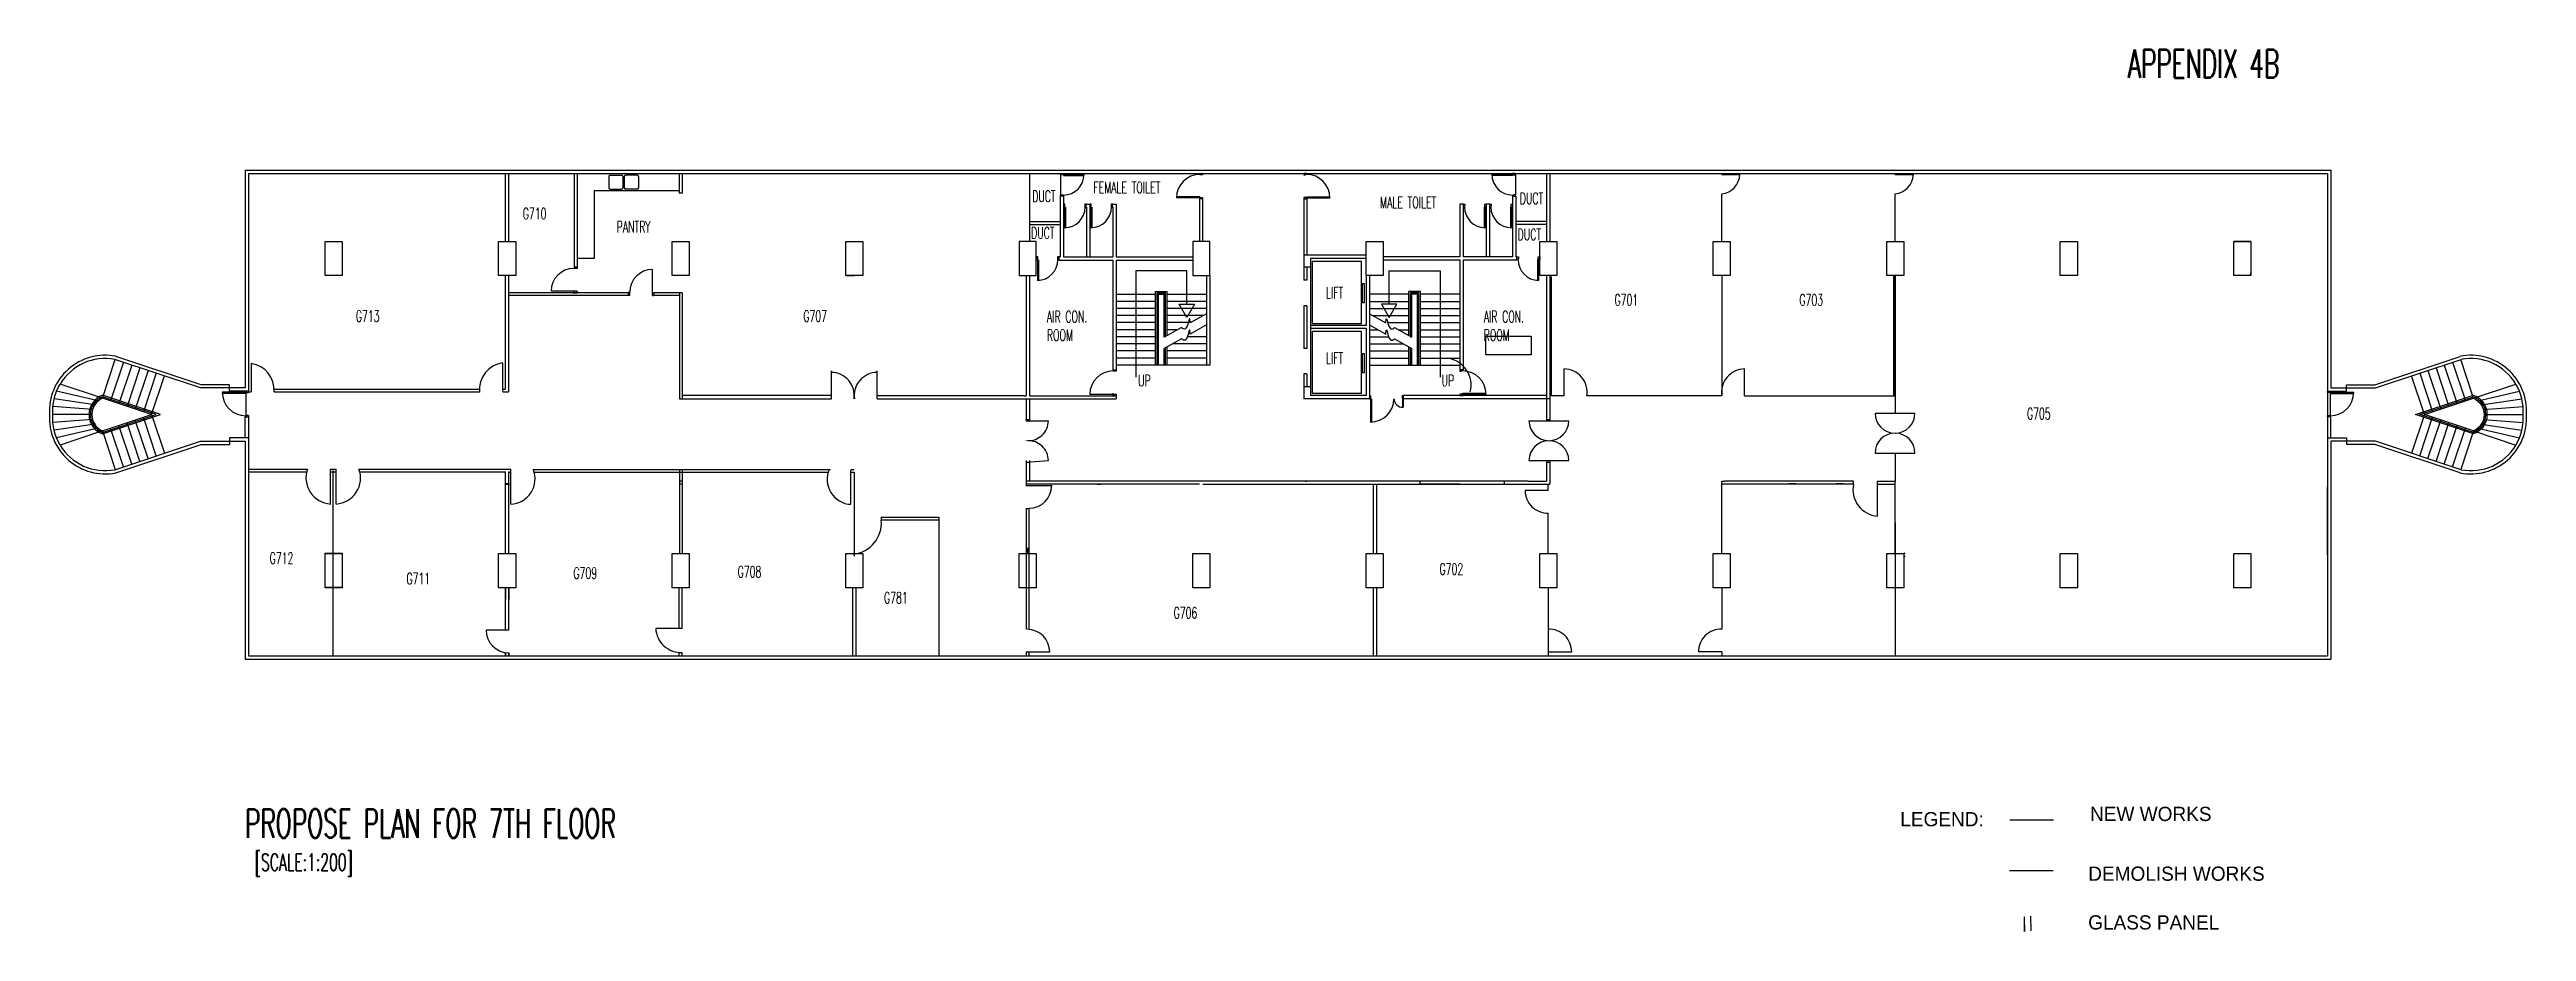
# Model space of a CAD drawing. Header units: inches. Extents: x 10.9 to 98, y 13.5 to 44.5.
import ezdxf

# ---------------------------------------------------------------- set-up
doc = ezdxf.new("R2010")
doc.units = ezdxf.units.IN
doc.header["$MEASUREMENT"] = 0
doc.layers.add('PLAN', color=7, linetype='Continuous')
doc.styles.add('T400', font='ROMANS.SHX', dxfattribs={"width": 0.6, "height": 400})

msp = doc.modelspace()

# ---------------------------------------------------------------- linework, layer by layer
at = {"color": 3}
for p, q in [((51.361, 40.147), (51.475, 40.147)), ((51.375, 40.109), (51.375, 40.147)), ((51.375, 40.109), (51.413, 40.109)), ((51.413, 40.109), (51.413, 40.097)), ((51.475, 40.097), (51.413, 40.097)), ((51.475, 40.147), (51.475, 40.097)), ((55.142, 40.147), (55.028, 40.147)), ((55.028, 40.147), (55.028, 40.097)), ((55.028, 40.097), (55.09, 40.097)), ((55.09, 40.109), (55.09, 40.097)), ((55.128, 40.109), (55.09, 40.109)), ((55.128, 40.109), (55.128, 40.147)), ((69.725, 40.109), (69.725, 40.147)), ((75.825, 40.109), (75.825, 40.147)), ((51.291, 39.285), (50.552, 39.285)), ((51.375, 39.323), (50.553, 39.323)), ((51.375, 39.285), (51.291, 39.285)), ((51.375, 39.285), (51.375, 39.323)), ((51.375, 39.285), (51.413, 39.285)), ((51.375, 39.247), (51.375, 39.285)), ((51.475, 39.247), (51.375, 39.247)), ((51.413, 39.285), (51.413, 39.297)), ((51.413, 39.297), (51.475, 39.297)), ((51.475, 39.297), (51.475, 39.247)), ((55.028, 39.297), (55.028, 39.247)), ((55.09, 39.297), (55.028, 39.297)), ((55.028, 39.247), (55.128, 39.247)), ((55.09, 39.285), (55.09, 39.297)), ((55.128, 39.285), (55.09, 39.285)), ((55.128, 39.323), (55.951, 39.323)), ((55.128, 39.285), (55.128, 39.323)), ((55.128, 39.285), (55.213, 39.285)), ((55.128, 39.247), (55.128, 39.285)), ((55.213, 39.285), (55.952, 39.285)), ((69.725, 37.754), (69.725, 39.428)), ((75.825, 37.754), (75.825, 39.428)), ((38.925, 36.554), (39.225, 36.554)), ((69.725, 36.554), (69.725, 32.327)), ((75.767, 36.569), (75.767, 32.342)), ((75.825, 36.554), (75.825, 32.327)), ((75.825, 36.554), (75.825, 31.717)), ((48.318, 33.24), (48.432, 33.24)), ((48.332, 33.202), (48.332, 33.24)), ((48.332, 33.202), (48.37, 33.202)), ((48.37, 33.202), (48.37, 33.19)), ((48.432, 33.19), (48.37, 33.19)), ((48.432, 33.24), (48.432, 33.19)), ((60.632, 33.24), (60.518, 33.24)), ((60.518, 33.24), (60.518, 33.19)), ((60.518, 33.19), (60.58, 33.19)), ((60.618, 33.202), (60.58, 33.202)), ((60.58, 33.202), (60.58, 33.19)), ((60.618, 33.202), (60.618, 33.24)), ((17.748, 32.453), (17.009, 32.453)), ((17.832, 32.415), (17.01, 32.415)), ((17.832, 32.453), (17.748, 32.453)), ((17.832, 32.491), (17.832, 32.453)), ((17.932, 32.491), (17.832, 32.491)), ((17.832, 32.453), (17.832, 32.415)), ((17.832, 32.453), (17.87, 32.453)), ((17.87, 32.453), (17.87, 32.441)), ((17.87, 32.441), (17.932, 32.441)), ((17.932, 32.441), (17.932, 32.491)), ((38.417, 32.341), (33.182, 32.341)), ((45.197, 32.327), (40.028, 32.327)), ((40.028, 32.227), (45.197, 32.227)), ((48.248, 32.379), (47.509, 32.379)), ((48.332, 32.379), (48.248, 32.379)), ((48.432, 32.341), (48.318, 32.341)), ((48.332, 32.379), (48.332, 32.417)), ((48.332, 32.379), (48.37, 32.379)), ((48.332, 32.341), (48.332, 32.379)), ((48.37, 32.391), (48.432, 32.391)), ((48.37, 32.379), (48.37, 32.391)), ((48.432, 32.391), (48.432, 32.341)), ((57.389, 32.327), (57.339, 32.327)), ((57.339, 32.227), (57.377, 32.227)), ((57.377, 32.265), (57.389, 32.265)), ((57.377, 32.227), (57.377, 32.265)), ((57.377, 32.227), (57.377, 32.142)), ((57.377, 32.227), (57.415, 32.227)), ((57.389, 32.265), (57.389, 32.327)), ((57.415, 32.227), (57.415, 31.404)), ((58.539, 32.327), (58.489, 32.327)), ((58.489, 32.327), (58.489, 32.265)), ((58.501, 32.265), (58.489, 32.265)), ((58.501, 32.227), (58.501, 32.265)), ((58.501, 32.227), (58.539, 32.227)), ((58.539, 32.227), (58.539, 32.341)), ((60.58, 32.391), (60.518, 32.391)), ((60.518, 32.391), (60.518, 32.341)), ((60.518, 32.341), (60.632, 32.341)), ((60.58, 32.379), (60.58, 32.391)), ((60.618, 32.379), (60.58, 32.379)), ((60.618, 32.379), (60.618, 32.417)), ((60.618, 32.417), (61.441, 32.417)), ((60.618, 32.379), (60.703, 32.379)), ((60.618, 32.341), (60.618, 32.379)), ((60.703, 32.379), (61.442, 32.379)), ((64.182, 32.327), (63.729, 32.327)), ((91.018, 32.491), (91.118, 32.491)), ((91.018, 32.441), (91.018, 32.491)), ((91.08, 32.441), (91.018, 32.441)), ((91.118, 32.453), (91.08, 32.453)), ((91.08, 32.453), (91.08, 32.441)), ((91.118, 32.491), (91.118, 32.453)), ((91.118, 32.453), (91.118, 32.415)), ((91.118, 32.453), (91.203, 32.453)), ((91.118, 32.415), (91.941, 32.415)), ((91.203, 32.453), (91.942, 32.453)), ((17.818, 31.591), (17.932, 31.591)), ((17.832, 31.629), (17.87, 31.629)), ((17.832, 31.629), (17.832, 31.591)), ((17.87, 31.629), (17.87, 31.641)), ((17.932, 31.641), (17.87, 31.641)), ((17.932, 31.591), (17.932, 31.641)), ((57.377, 32.142), (57.377, 31.403)), ((91.018, 31.591), (91.018, 31.641)), ((91.018, 31.641), (91.08, 31.641)), ((91.132, 31.591), (91.018, 31.591)), ((91.08, 31.629), (91.08, 31.641)), ((91.118, 31.629), (91.08, 31.629)), ((91.118, 31.629), (91.118, 31.591)), ((75.825, 30.317), (75.825, 29.327)), ((59.119, 29.327), (51.482, 29.327)), ((59.119, 29.227), (59.119, 29.327)), ((62.922, 29.327), (59.119, 29.327)), ((60.518, 29.227), (59.119, 29.227)), ((59.119, 29.227), (62.922, 29.227)), ((62.084, 29.227), (62.084, 29.327)), ((62.922, 29.327), (63.568, 29.327)), ((62.922, 29.227), (63.682, 29.227)), ((63.625, 29.003), (63.625, 29.227)), ((69.725, 29.227), (69.725, 29.327)), ((69.725, 26.784), (69.725, 29.227)), ((74.36, 29.227), (69.725, 29.227)), ((74.36, 29.327), (69.832, 29.327)), ((74.36, 29.227), (74.36, 29.327)), ((75.202, 29.327), (75.825, 29.327)), ((75.202, 29.227), (75.825, 29.227)), ((75.823, 27.862), (75.825, 29.327)), ((63.625, 26.784), (63.625, 28.203)), ((75.823, 27.862), (75.823, 23.191)), ((63.625, 25.584), (63.625, 23.191)), ((69.725, 25.584), (69.725, 24.129)), ((63.625, 23.191), (63.869, 23.191)), ((63.625, 23.191), (66.065, 23.191)), ((69.726, 23.324), (69.726, 23.191))]:
    msp.add_line(p, q, dxfattribs=at)
for p, q in [((79.857, 17.426), (81.385, 17.426)), ((79.842, 15.643), (81.37, 15.643)), ((80.371, 13.5), (80.366, 14.017)), ((80.597, 13.522), (80.593, 14.039)), ((80.371, 13.723), (80.371, 13.5))]:
    msp.add_line(p, q)
for centre, start, end in [((51.375, 39.285), 90, 180), ((55.128, 39.285), 0, 90), ((48.332, 32.379), 90, 180), ((60.618, 32.379), 0, 90), ((17.832, 32.453), 180, 270), ((57.377, 32.227), 270, 0), ((91.118, 32.453), 270, 0)]:
    msp.add_arc(centre, 0.823, start, end, dxfattribs=at)
at = {"layer": 'DEFPOINTS', "color": 3, "linetype": 'ByBlock'}
for p in [(17.875, 26.195), (17.875, 26.184), (20.925, 26.195), (20.925, 26.195), (27.025, 26.195), (27.025, 26.195), (27.025, 26.184), (27.025, 26.184), (33.125, 26.184), (33.125, 26.184), (39.225, 26.184), (39.225, 26.184), (45.325, 26.184), (45.325, 26.184), (57.525, 26.184), (57.525, 26.184), (63.625, 26.184), (63.625, 26.184), (69.725, 26.184), (69.725, 26.184), (75.825, 26.184), (75.825, 26.184), (75.825, 26.184), (81.925, 26.184), (81.925, 26.184), (81.925, 26.184), (88.025, 26.184), (88.025, 26.184), (91.075, 26.184)]:
    msp.add_point(p, dxfattribs=at)
at = {"layer": 'PLAN', "color": 3}
for p, q in [((17.818, 40.261), (17.818, 32.605)), ((17.818, 40.261), (55.142, 40.261)), ((17.932, 40.147), (17.932, 32.491)), ((17.932, 40.147), (55.142, 40.147)), ((30.644, 40.089), (31.044, 40.089)), ((31.593, 40.089), (31.193, 40.089)), ((45.382, 40.147), (45.382, 37.754)), ((46.482, 40.097), (46.482, 40.147)), ((46.482, 40.147), (46.582, 40.147)), ((46.544, 40.097), (46.482, 40.097)), ((46.482, 40.097), (46.482, 39.397)), ((46.544, 40.109), (46.544, 40.097)), ((46.582, 40.109), (46.544, 40.109)), ((46.582, 40.147), (46.582, 40.109)), ((46.582, 40.109), (46.667, 40.109)), ((46.582, 40.109), (46.582, 40.071)), ((46.582, 40.071), (47.305, 40.071)), ((46.667, 40.109), (47.306, 40.109)), ((55.028, 40.261), (91.132, 40.261)), ((55.028, 40.147), (85.142, 40.147)), ((62.284, 40.109), (61.644, 40.109)), ((62.368, 40.071), (61.645, 40.071)), ((62.368, 40.109), (62.284, 40.109)), ((62.368, 40.147), (62.368, 40.109)), ((62.468, 40.147), (62.368, 40.147)), ((62.368, 40.147), (62.368, 40.109)), ((62.368, 40.109), (62.368, 40.071)), ((62.368, 40.109), (62.406, 40.109)), ((62.368, 40.109), (62.453, 40.109)), ((62.406, 40.109), (62.406, 40.097)), ((62.406, 40.097), (62.468, 40.097)), ((62.468, 40.097), (62.468, 40.147)), ((62.468, 40.097), (62.468, 39.397)), ((63.568, 40.147), (63.568, 37.754)), ((63.682, 40.147), (63.682, 37.754)), ((63.682, 40.147), (64.182, 40.147)), ((69.725, 40.147), (69.825, 40.147)), ((69.725, 40.147), (70.225, 40.147)), ((69.725, 40.147), (70.365, 40.147)), ((69.725, 40.109), (70.364, 40.109)), ((75.825, 40.109), (76.464, 40.109)), ((85.132, 40.147), (91.018, 40.147)), ((91.018, 40.147), (91.018, 32.491)), ((91.132, 40.261), (91.132, 32.605)), ((30.082, 39.547), (33.068, 39.547)), ((30.594, 40.039), (30.594, 39.639)), ((30.644, 39.589), (31.044, 39.589)), ((31.094, 40.039), (31.094, 39.639)), ((31.143, 40.039), (31.143, 39.639)), ((31.593, 39.589), (31.193, 39.589)), ((31.643, 40.039), (31.643, 39.639)), ((46.582, 39.347), (46.468, 39.347)), ((46.468, 39.347), (46.468, 37.211)), ((46.482, 39.347), (46.482, 39.397)), ((46.482, 39.397), (46.544, 39.397)), ((46.544, 39.385), (46.544, 39.397)), ((46.582, 39.385), (46.544, 39.385)), ((46.582, 39.385), (46.582, 39.347)), ((46.582, 39.347), (46.582, 39.336)), ((46.582, 39.347), (46.582, 37.211)), ((51.361, 39.247), (51.361, 37.754)), ((51.375, 39.247), (51.361, 39.247)), ((51.475, 39.247), (51.475, 37.754)), ((55.028, 39.247), (55.028, 36.397)), ((55.128, 39.247), (55.142, 39.247)), ((55.142, 39.247), (55.142, 37.268)), ((62.368, 39.385), (62.406, 39.385)), ((62.368, 39.385), (62.368, 39.347)), ((62.368, 39.347), (62.368, 39.336)), ((62.368, 39.347), (62.482, 39.347)), ((62.368, 39.347), (62.368, 37.211)), ((62.406, 39.385), (62.406, 39.397)), ((62.468, 39.397), (62.406, 39.397)), ((62.468, 39.347), (62.468, 39.397)), ((62.482, 39.347), (62.482, 37.211)), ((75.825, 37.754), (75.825, 39.428)), ((45.382, 38.461), (46.468, 38.461)), ((45.382, 38.347), (46.468, 38.347)), ((46.632, 39.061), (46.582, 39.061)), ((46.582, 39.061), (46.582, 38.961)), ((46.582, 38.961), (46.62, 38.961)), ((46.62, 38.999), (46.632, 38.999)), ((46.62, 38.961), (46.62, 38.999)), ((46.62, 38.961), (46.62, 38.876)), ((46.62, 38.961), (46.658, 38.961)), ((46.62, 38.876), (46.62, 38.237)), ((46.632, 38.999), (46.632, 39.061)), ((46.658, 38.961), (46.658, 38.238)), ((47.332, 39.061), (47.332, 38.999)), ((47.382, 39.061), (47.332, 39.061)), ((47.344, 38.999), (47.332, 38.999)), ((47.344, 38.961), (47.344, 38.999)), ((47.344, 38.961), (47.382, 38.961)), ((47.382, 39.061), (47.507, 39.061)), ((47.382, 38.961), (47.382, 39.061)), ((47.382, 38.961), (47.393, 38.961)), ((47.393, 38.961), (47.393, 37.211)), ((47.557, 39.061), (47.507, 39.061)), ((47.507, 39.061), (47.507, 38.961)), ((47.507, 39.061), (47.507, 37.211)), ((47.507, 38.961), (47.545, 38.961)), ((47.545, 38.999), (47.557, 38.999)), ((47.545, 38.961), (47.545, 38.999)), ((47.545, 38.961), (47.545, 38.876)), ((47.545, 38.961), (47.583, 38.961)), ((47.545, 38.876), (47.545, 38.237)), ((47.557, 38.999), (47.557, 39.061)), ((47.583, 38.961), (47.583, 38.238)), ((48.307, 39.061), (48.257, 39.061)), ((48.257, 39.061), (48.257, 38.999)), ((48.269, 38.999), (48.257, 38.999)), ((48.269, 38.961), (48.269, 38.999)), ((48.269, 38.961), (48.307, 38.961)), ((48.307, 39.061), (48.432, 39.061)), ((48.307, 38.961), (48.307, 39.061)), ((48.307, 38.961), (48.318, 38.961)), ((48.318, 38.961), (48.318, 37.211)), ((48.432, 39.061), (48.432, 37.211)), ((60.643, 39.061), (60.518, 39.061)), ((60.518, 39.061), (60.518, 37.211)), ((60.643, 38.961), (60.632, 38.961)), ((60.632, 38.961), (60.632, 37.211)), ((60.643, 38.961), (60.643, 39.061)), ((60.643, 39.061), (60.693, 39.061)), ((60.681, 38.961), (60.643, 38.961)), ((60.681, 38.961), (60.681, 38.999)), ((60.681, 38.999), (60.693, 38.999)), ((60.693, 39.061), (60.693, 38.999)), ((61.405, 38.961), (61.367, 38.961)), ((61.367, 38.961), (61.367, 38.238)), ((61.393, 38.999), (61.393, 39.061)), ((61.393, 39.061), (61.443, 39.061)), ((61.405, 38.999), (61.393, 38.999)), ((61.405, 38.961), (61.405, 38.999)), ((61.443, 38.961), (61.405, 38.961)), ((61.405, 38.961), (61.405, 38.876)), ((61.405, 38.876), (61.405, 38.237)), ((61.568, 39.061), (61.443, 39.061)), ((61.443, 39.061), (61.443, 38.961)), ((61.443, 39.061), (61.443, 37.211)), ((61.568, 38.961), (61.557, 38.961)), ((61.557, 38.961), (61.557, 37.211)), ((61.568, 39.061), (61.618, 39.061)), ((61.568, 38.961), (61.568, 39.061)), ((61.606, 38.961), (61.568, 38.961)), ((61.606, 38.999), (61.618, 38.999)), ((61.606, 38.961), (61.606, 38.999)), ((61.618, 39.061), (61.618, 38.999)), ((62.292, 38.961), (62.292, 38.238)), ((62.33, 38.961), (62.292, 38.961)), ((62.318, 39.061), (62.368, 39.061)), ((62.318, 38.999), (62.318, 39.061)), ((62.33, 38.999), (62.318, 38.999)), ((62.33, 38.961), (62.33, 38.999)), ((62.33, 38.961), (62.33, 38.876)), ((62.368, 38.961), (62.33, 38.961)), ((62.33, 38.876), (62.33, 38.237)), ((62.368, 39.061), (62.368, 38.961)), ((63.568, 38.461), (62.482, 38.461)), ((63.568, 38.347), (62.482, 38.347)), ((45.675, 37.211), (45.625, 37.211)), ((45.625, 37.211), (45.625, 37.111)), ((45.625, 37.111), (45.663, 37.111)), ((45.663, 37.149), (45.675, 37.149)), ((45.663, 37.111), (45.663, 37.149)), ((45.663, 37.111), (45.663, 37.026)), ((45.663, 37.111), (45.701, 37.111)), ((45.663, 37.026), (45.663, 36.387)), ((45.675, 37.149), (45.675, 37.211)), ((45.701, 37.111), (45.701, 36.388)), ((46.375, 37.211), (46.375, 37.149)), ((46.425, 37.211), (46.375, 37.211)), ((46.387, 37.149), (46.375, 37.149)), ((46.387, 37.111), (46.387, 37.149)), ((46.387, 37.111), (46.425, 37.111)), ((46.425, 37.211), (46.468, 37.211)), ((46.425, 37.111), (46.425, 37.211)), ((46.425, 37.111), (46.425, 37.097)), ((46.425, 37.097), (48.318, 37.097)), ((46.582, 37.211), (48.318, 37.211)), ((48.318, 37.097), (48.318, 33.24)), ((48.432, 37.211), (51.125, 37.211)), ((48.432, 37.097), (51.125, 37.097)), ((48.432, 37.097), (48.432, 33.24)), ((49.127, 36.716), (49.127, 32.988)), ((50.917, 36.716), (49.127, 36.716)), ((50.917, 35.548), (50.917, 36.716)), ((57.225, 37.268), (55.028, 37.268)), ((55.265, 36.854), (55.028, 36.854)), ((55.142, 36.854), (55.142, 36.397)), ((57.225, 37.154), (55.265, 37.154)), ((55.265, 37.154), (55.265, 32.341)), ((60.518, 37.211), (57.825, 37.211)), ((60.518, 37.097), (57.825, 37.097)), ((58.034, 36.716), (59.824, 36.716)), ((58.034, 35.548), (58.034, 36.716)), ((59.824, 36.716), (59.824, 32.988)), ((60.518, 37.097), (60.518, 33.24)), ((62.368, 37.211), (60.632, 37.211)), ((60.632, 37.097), (60.632, 33.24)), ((62.525, 37.097), (60.632, 37.097)), ((62.525, 37.211), (62.482, 37.211)), ((62.525, 37.211), (62.575, 37.211)), ((62.525, 37.111), (62.525, 37.211)), ((62.525, 37.111), (62.525, 37.097)), ((62.563, 37.111), (62.525, 37.111)), ((62.563, 37.149), (62.575, 37.149)), ((62.563, 37.111), (62.563, 37.149)), ((62.575, 37.211), (62.575, 37.149)), ((63.249, 37.111), (63.249, 36.388)), ((63.287, 37.111), (63.249, 37.111)), ((63.275, 37.211), (63.325, 37.211)), ((63.275, 37.149), (63.275, 37.211)), ((63.287, 37.149), (63.275, 37.149)), ((63.287, 37.111), (63.287, 37.149)), ((63.287, 37.111), (63.287, 37.026)), ((63.325, 37.111), (63.287, 37.111)), ((63.287, 37.026), (63.287, 36.387)), ((63.325, 37.211), (63.325, 37.111)), ((88.325, 36.554), (88.325, 36.654)), ((29.332, 35.954), (29.482, 35.954)), ((29.382, 35.954), (29.382, 36.004)), ((29.382, 35.954), (29.382, 36.004)), ((29.482, 35.954), (29.482, 36.004)), ((29.482, 35.954), (29.482, 36.004)), ((32.182, 35.954), (32.132, 35.954)), ((32.182, 35.954), (32.132, 35.954)), ((32.182, 35.854), (32.132, 35.854)), ((32.182, 35.854), (32.132, 35.854)), ((32.182, 35.954), (32.182, 35.854)), ((45.268, 36.554), (45.268, 32.327)), ((45.382, 36.554), (45.382, 32.327)), ((48.432, 35.897), (49.822, 35.897)), ((49.822, 35.997), (50.222, 35.997)), ((49.822, 33.406), (49.822, 35.997)), ((49.872, 35.947), (50.172, 35.947)), ((49.872, 33.406), (49.872, 35.947)), ((49.872, 35.897), (50.172, 35.897)), ((49.922, 33.406), (49.922, 35.897)), ((50.122, 34.384), (50.122, 35.897)), ((50.172, 34.412), (50.172, 35.947)), ((50.222, 34.44), (50.222, 35.997)), ((50.222, 35.897), (51.611, 35.897)), ((51.611, 36.554), (51.611, 33.406)), ((51.725, 36.554), (51.725, 33.406)), ((55.142, 36.397), (55.028, 36.397)), ((57.225, 36.554), (57.225, 34.804)), ((57.339, 36.554), (57.339, 32.227)), ((58.729, 35.897), (57.339, 35.897)), ((58.729, 34.44), (58.729, 35.997)), ((59.129, 35.997), (58.729, 35.997)), ((58.779, 34.412), (58.779, 35.947)), ((59.079, 35.947), (58.779, 35.947)), ((59.079, 35.897), (58.779, 35.897)), ((58.829, 34.384), (58.829, 35.897)), ((59.029, 33.406), (59.029, 35.897)), ((59.079, 33.406), (59.079, 35.947)), ((59.129, 33.406), (59.129, 35.997)), ((60.518, 35.897), (59.129, 35.897)), ((63.568, 36.554), (63.568, 31.451)), ((63.682, 36.554), (63.682, 31.451)), ((63.729, 36.522), (63.729, 32.327)), ((75.825, 32.327), (75.825, 36.554)), ((49.822, 35.648), (48.432, 35.648)), ((49.822, 35.399), (48.432, 35.399)), ((49.822, 35.149), (48.432, 35.149)), ((49.822, 34.9), (48.432, 34.9)), ((49.922, 35.648), (49.872, 35.648)), ((49.922, 35.399), (49.872, 35.399)), ((49.922, 35.149), (49.872, 35.149)), ((49.922, 34.9), (49.872, 34.9)), ((50.172, 35.648), (50.122, 35.648)), ((50.172, 35.399), (50.122, 35.399)), ((50.172, 35.149), (50.122, 35.149)), ((50.172, 34.9), (50.122, 34.9)), ((51.611, 35.648), (50.222, 35.648)), ((51.611, 35.399), (50.222, 35.399)), ((51.495, 35.149), (50.222, 35.149)), ((50.973, 34.9), (50.222, 34.9)), ((51.611, 35.214), (51.038, 34.895)), ((55.142, 35.497), (55.028, 35.497)), ((55.028, 35.497), (55.028, 33.997)), ((55.142, 35.497), (55.142, 33.997)), ((57.339, 35.648), (58.729, 35.648)), ((57.339, 35.399), (58.729, 35.399)), ((57.339, 35.214), (57.913, 34.895)), ((57.456, 35.149), (58.729, 35.149)), ((57.978, 34.9), (58.729, 34.9)), ((58.779, 35.648), (58.829, 35.648)), ((58.779, 35.399), (58.829, 35.399)), ((58.779, 35.149), (58.829, 35.149)), ((58.779, 34.9), (58.829, 34.9)), ((59.029, 35.648), (59.079, 35.648)), ((59.029, 35.399), (59.079, 35.399)), ((59.029, 35.149), (59.079, 35.149)), ((59.029, 34.9), (59.079, 34.9)), ((59.129, 35.648), (60.518, 35.648)), ((59.129, 35.399), (60.518, 35.399)), ((59.129, 35.149), (60.518, 35.149)), ((59.129, 34.9), (60.518, 34.9)), ((49.822, 34.651), (48.432, 34.651)), ((49.822, 34.402), (48.432, 34.402)), ((49.822, 34.153), (48.432, 34.153)), ((49.922, 34.651), (49.872, 34.651)), ((49.922, 34.402), (49.872, 34.402)), ((49.922, 34.153), (49.872, 34.153)), ((50.732, 34.724), (50.122, 34.384)), ((50.172, 34.651), (50.122, 34.651)), ((50.172, 34.402), (50.122, 34.402)), ((50.732, 34.329), (50.122, 33.989)), ((50.122, 33.406), (50.122, 33.989)), ((50.172, 33.406), (50.172, 34.016)), ((50.601, 34.651), (50.222, 34.651)), ((50.222, 33.406), (50.222, 34.044)), ((51.611, 34.153), (50.417, 34.153)), ((51.611, 34.402), (50.941, 34.402)), ((51.611, 34.819), (51.038, 34.499)), ((55.142, 33.997), (55.028, 33.997)), ((57.225, 34.804), (55.265, 34.804)), ((57.225, 34.69), (55.265, 34.69)), ((57.225, 34.69), (57.225, 32.341)), ((57.339, 34.819), (57.913, 34.499)), ((57.339, 34.651), (57.64, 34.651)), ((57.339, 34.402), (58.009, 34.402)), ((57.339, 34.153), (58.533, 34.153)), ((58.219, 34.724), (58.829, 34.384)), ((58.219, 34.329), (58.829, 33.989)), ((58.349, 34.651), (58.729, 34.651)), ((58.729, 33.406), (58.729, 34.044)), ((58.779, 34.651), (58.829, 34.651)), ((58.779, 34.402), (58.829, 34.402)), ((58.779, 33.406), (58.779, 34.016)), ((58.829, 33.406), (58.829, 33.989)), ((59.029, 34.651), (59.079, 34.651)), ((59.029, 34.402), (59.079, 34.402)), ((59.029, 34.153), (59.079, 34.153)), ((59.129, 34.651), (60.518, 34.651)), ((59.129, 34.402), (60.518, 34.402)), ((59.129, 34.153), (60.518, 34.153)), ((12.796, 32.243), (13.248, 33.601)), ((13.536, 33.506), (13.085, 32.148)), ((16.247, 32.605), (13.236, 33.605)), ((16.265, 32.719), (13.265, 33.716)), ((13.824, 33.41), (13.373, 32.052)), ((14.112, 33.314), (13.661, 31.956)), ((14.4, 33.218), (13.949, 31.86)), ((14.689, 33.123), (14.237, 31.765)), ((18.02, 33.463), (18.02, 32.465)), ((26.863, 33.482), (26.863, 32.484)), ((49.822, 33.904), (48.432, 33.904)), ((49.822, 33.655), (48.432, 33.655)), ((51.725, 33.406), (48.432, 33.406)), ((49.922, 33.904), (49.872, 33.904)), ((49.922, 33.904), (49.872, 33.904)), ((49.922, 33.655), (49.872, 33.655)), ((49.922, 33.655), (49.872, 33.655)), ((49.922, 33.406), (49.872, 33.406)), ((50.172, 33.904), (50.122, 33.904)), ((50.172, 33.655), (50.122, 33.655)), ((51.611, 33.904), (50.222, 33.904)), ((51.611, 33.655), (50.222, 33.655)), ((55.142, 33.097), (55.028, 33.097)), ((55.028, 33.097), (55.028, 32.227)), ((55.142, 33.097), (55.142, 32.641)), ((57.339, 33.904), (58.729, 33.904)), ((57.339, 33.655), (58.729, 33.655)), ((57.339, 33.406), (60.518, 33.406)), ((58.779, 33.904), (58.829, 33.904)), ((58.779, 33.655), (58.829, 33.655)), ((59.029, 33.904), (59.079, 33.904)), ((59.029, 33.904), (59.079, 33.904)), ((59.029, 33.655), (59.079, 33.655)), ((59.029, 33.655), (59.079, 33.655)), ((59.029, 33.406), (59.079, 33.406)), ((59.129, 33.904), (60.518, 33.904)), ((59.129, 33.655), (60.518, 33.655)), ((92.685, 32.719), (95.685, 33.716)), ((92.704, 32.605), (95.714, 33.605)), ((94.262, 33.123), (94.713, 31.765)), ((94.55, 33.218), (95.002, 31.86)), ((94.838, 33.314), (95.29, 31.956)), ((95.126, 33.41), (95.578, 32.052)), ((95.415, 33.506), (95.866, 32.148)), ((96.154, 32.243), (95.703, 33.601)), ((12.525, 32.011), (11.099, 32.223)), ((12.644, 32.147), (11.183, 32.488)), ((12.796, 32.243), (11.307, 32.738)), ((14.525, 31.669), (14.977, 33.027)), ((17.818, 32.605), (16.247, 32.605)), ((17.265, 32.719), (16.265, 32.719)), ((17.265, 32.491), (17.265, 32.719)), ((17.932, 32.491), (17.265, 32.491)), ((17.832, 32.491), (17.818, 32.491)), ((17.832, 32.415), (17.832, 31.629)), ((17.932, 32.466), (17.932, 32.441)), ((17.932, 32.466), (18.02, 32.466)), ((18.83, 32.466), (26.053, 32.466)), ((18.832, 32.566), (26.05, 32.566)), ((26.863, 32.566), (26.959, 32.566)), ((26.874, 32.467), (27.073, 32.467)), ((26.874, 32.466), (27.07, 32.466)), ((33.081, 32.227), (38.422, 32.227)), ((45.197, 32.327), (45.268, 32.327)), ((45.197, 32.227), (48.432, 32.227)), ((45.271, 32.227), (45.271, 31.451)), ((45.382, 32.327), (48.432, 32.327)), ((45.385, 32.227), (45.385, 31.451)), ((48.432, 32.341), (48.432, 32.227)), ((55.265, 32.641), (55.028, 32.641)), ((57.339, 32.227), (55.028, 32.227)), ((57.225, 32.341), (55.265, 32.341)), ((57.339, 32.284), (57.339, 32.227)), ((58.501, 32.227), (58.501, 31.927)), ((58.521, 32.227), (58.521, 31.927)), ((63.568, 32.341), (58.539, 32.341)), ((63.682, 32.227), (58.539, 32.227)), ((63.729, 32.327), (63.729, 32.327)), ((69.725, 32.327), (64.984, 32.328)), ((70.527, 32.325), (75.825, 32.327)), ((91.018, 32.491), (91.018, 32.441)), ((91.018, 32.491), (91.685, 32.491)), ((91.018, 32.441), (91.018, 30.847)), ((91.118, 32.491), (91.132, 32.491)), ((91.118, 32.415), (91.118, 31.629)), ((91.132, 32.605), (92.704, 32.605)), ((91.685, 32.491), (91.685, 32.719)), ((91.685, 32.719), (92.685, 32.719)), ((94.425, 31.669), (93.974, 33.027)), ((96.154, 32.243), (97.643, 32.738)), ((96.307, 32.147), (97.767, 32.488)), ((96.425, 32.011), (97.851, 32.223)), ((12.424, 31.669), (11.055, 31.669)), ((12.45, 31.847), (11.056, 31.947)), ((12.45, 31.49), (11.056, 31.39)), ((14.112, 30.023), (13.661, 31.381)), ((14.4, 30.119), (13.949, 31.477)), ((14.689, 30.215), (14.237, 31.573)), ((14.525, 31.669), (14.977, 30.311)), ((17.818, 30.847), (17.818, 31.591)), ((17.932, 31.641), (17.932, 30.847)), ((91.132, 30.847), (91.132, 31.591)), ((94.425, 31.669), (93.974, 30.311)), ((94.262, 30.215), (94.713, 31.573)), ((94.55, 30.119), (95.002, 31.477)), ((94.838, 30.023), (95.29, 31.381)), ((96.501, 31.847), (97.895, 31.947)), ((96.501, 31.49), (97.895, 31.39)), ((96.526, 31.669), (97.896, 31.669)), ((12.525, 31.326), (11.099, 31.115)), ((12.644, 31.191), (11.183, 30.849)), ((12.796, 31.094), (11.307, 30.599)), ((12.796, 31.094), (13.248, 29.736)), ((13.536, 29.832), (13.085, 31.19)), ((13.236, 29.732), (16.247, 30.733)), ((13.265, 29.622), (16.265, 30.619)), ((13.824, 29.928), (13.373, 31.286)), ((16.247, 30.733), (17.818, 30.733)), ((16.265, 30.619), (17.265, 30.619)), ((17.151, 30.733), (17.265, 30.733)), ((17.265, 30.847), (17.265, 30.619)), ((17.932, 30.847), (17.265, 30.847)), ((17.818, 30.733), (17.818, 23.077)), ((17.932, 30.847), (17.932, 23.191)), ((45.271, 30.756), (45.271, 30.747)), ((45.385, 30.752), (45.385, 30.751)), ((63.568, 30.756), (63.568, 30.747)), ((63.682, 30.752), (63.682, 30.751)), ((91.018, 30.847), (91.685, 30.847)), ((91.018, 30.847), (91.018, 23.191)), ((91.132, 30.733), (91.132, 23.077)), ((92.704, 30.733), (91.132, 30.733)), ((91.685, 30.847), (91.685, 30.619)), ((91.799, 30.733), (91.685, 30.733)), ((92.685, 30.619), (91.685, 30.619)), ((95.685, 29.622), (92.685, 30.619)), ((95.714, 29.732), (92.704, 30.733)), ((95.126, 29.928), (95.578, 31.286)), ((95.415, 29.832), (95.866, 31.19)), ((96.154, 31.094), (95.703, 29.736)), ((96.154, 31.094), (97.643, 30.599)), ((96.307, 31.191), (97.767, 30.849)), ((96.425, 31.326), (97.851, 31.115)), ((17.928, 29.753), (19.999, 29.753)), ((17.928, 29.753), (17.928, 29.653)), ((17.928, 29.742), (17.928, 29.642)), ((17.928, 29.653), (19.971, 29.653)), ((20.812, 28.525), (20.812, 29.753)), ((20.812, 29.753), (21.013, 29.753)), ((20.812, 29.653), (21.013, 29.653)), ((20.91, 23.197), (20.91, 29.703)), ((21.013, 28.525), (21.013, 29.753)), ((21.812, 29.753), (27.156, 29.753)), ((21.843, 29.653), (26.965, 29.653)), ((26.965, 29.24), (26.965, 29.653)), ((27.086, 29.242), (27.086, 29.653)), ((27.086, 29.653), (27.156, 29.653)), ((27.086, 29.642), (27.156, 29.642)), ((27.156, 28.525), (27.156, 29.753)), ((27.156, 28.514), (27.156, 29.742)), ((27.944, 29.742), (38.374, 29.742)), ((27.977, 29.642), (38.332, 29.642)), ((33.182, 29.742), (33.182, 26.784)), ((39.111, 29.742), (39.222, 29.742)), ((39.111, 28.514), (39.111, 29.713)), ((39.111, 29.642), (39.222, 29.642)), ((39.222, 29.642), (39.222, 26.696)), ((45.271, 30.051), (45.271, 29.227)), ((45.385, 30.051), (45.385, 29.327)), ((26.968, 29.238), (27.082, 29.238)), ((26.968, 29.227), (27.082, 29.227)), ((26.982, 29.238), (27.082, 29.238)), ((26.982, 29.227), (27.082, 29.227)), ((27.082, 29.238), (27.082, 29.188)), ((27.082, 29.227), (27.082, 29.177)), ((33.182, 29.327), (33.082, 29.327)), ((33.182, 29.227), (33.082, 29.227)), ((51.482, 29.327), (45.271, 29.327)), ((45.325, 29.227), (45.271, 29.227)), ((45.273, 29.228), (45.273, 29.179)), ((51.368, 29.227), (45.325, 29.227)), ((51.482, 29.227), (59.119, 29.227)), ((55.088, 29.327), (55.138, 29.327)), ((75.202, 28.099), (75.202, 29.327)), ((40.174, 28.07), (40.174, 27.967)), ((42.198, 28.064), (42.198, 23.237)), ((45.273, 28.373), (45.371, 28.373)), ((45.275, 28.377), (45.275, 24.124)), ((45.371, 24.118), (45.371, 28.377)), ((75.823, 26.768), (75.823, 27.862)), ((45.317, 26.989), (45.317, 26.781)), ((17.818, 23.077), (63.625, 23.077)), ((17.932, 23.191), (63.625, 23.191)), ((42.198, 23.237), (42.198, 23.201)), ((45.275, 23.324), (45.275, 23.191)), ((45.371, 23.191), (45.371, 23.324)), ((56.875, 23.191), (91.018, 23.191)), ((57.525, 23.077), (91.132, 23.077)), ((63.625, 23.324), (63.625, 23.191))]:
    msp.add_line(p, q, dxfattribs=at)
at = {"layer": 'PLAN', "color": 3, "linetype": 'Continuous'}
for p, q in [((26.959, 40.147), (26.959, 37.754)), ((27.073, 40.147), (27.073, 37.754)), ((29.382, 40.147), (29.382, 36.804)), ((29.482, 40.147), (29.482, 36.804)), ((33.068, 40.147), (33.068, 39.447)), ((33.182, 40.147), (33.182, 39.447)), ((63.682, 40.147), (63.682, 37.754)), ((30.082, 39.547), (30.082, 37.154)), ((33.182, 39.447), (33.068, 39.447)), ((88.325, 37.754), (87.725, 37.754)), ((29.482, 36.854), (29.368, 36.854)), ((29.482, 36.804), (29.368, 36.804)), ((30.082, 37.154), (29.482, 37.154)), ((32.132, 35.854), (32.132, 36.768)), ((69.424, 37.004, 0.75), (69.424, 37.229, 0.75)), ((26.959, 36.554), (26.959, 32.566)), ((31.332, 35.954), (27.062, 35.954)), ((31.332, 35.854), (27.062, 35.854)), ((27.073, 36.554), (27.073, 32.467)), ((29.482, 36.004), (28.568, 36.004)), ((29.482, 35.954), (29.368, 35.954)), ((29.382, 36.004), (29.382, 35.954)), ((29.382, 36.004), (29.382, 35.954)), ((29.482, 36.004), (29.482, 35.954)), ((29.482, 36.004), (29.482, 35.954)), ((29.482, 36.004), (29.482, 35.954)), ((31.282, 35.968), (31.332, 35.968)), ((31.282, 35.968), (31.282, 35.854)), ((31.332, 35.854), (31.282, 35.854)), ((31.332, 35.854), (31.332, 35.968)), ((32.132, 35.954), (32.182, 35.954)), ((33.182, 35.954), (32.132, 35.954)), ((32.132, 35.854), (32.182, 35.854)), ((32.132, 35.854), (32.182, 35.854)), ((33.082, 35.854), (32.132, 35.854)), ((33.082, 35.954), (33.082, 32.228)), ((33.182, 35.954), (33.182, 32.226)), ((91.019, 36.553), (91.019, 34.16)), ((38.422, 32.227), (38.422, 33.201)), ((40.028, 32.227), (40.028, 33.201)), ((64.182, 32.327), (64.182, 33.275)), ((70.527, 32.325), (70.527, 33.273)), ((45.25, 31.501), (45.385, 31.501)), ((45.271, 31.451), (46.05, 31.451)), ((62.947, 31.451), (64.347, 31.451)), ((63.547, 31.501), (63.682, 31.501)), ((75.115, 31.717), (76.515, 31.717)), ((33.082, 29.742), (33.082, 26.784)), ((45.271, 30.001), (46.05, 30.051)), ((45.271, 30.001), (45.385, 30.001)), ((62.947, 30.051), (64.347, 30.051)), ((63.547, 30.001), (63.682, 30.001)), ((63.568, 30.051), (63.568, 29.327)), ((63.682, 30.051), (63.682, 29.227)), ((75.115, 30.317), (76.515, 30.317)), ((27.082, 29.238), (26.968, 29.238)), ((26.968, 26.795), (26.968, 29.238)), ((27.082, 29.227), (26.968, 29.227)), ((26.968, 26.784), (26.968, 29.227)), ((27.082, 29.188), (27.082, 29.238)), ((27.082, 29.188), (27.082, 29.238)), ((27.082, 26.795), (27.082, 29.238)), ((27.082, 29.177), (27.082, 29.227)), ((27.082, 29.177), (27.082, 29.227)), ((27.082, 26.784), (27.082, 29.227)), ((45.257, 29.177), (46.171, 29.177)), ((47.768, 29.227), (47.882, 29.227)), ((55.138, 29.327), (55.088, 29.327)), ((55.138, 29.327), (55.088, 29.327)), ((57.468, 29.227), (57.468, 26.772)), ((57.582, 29.227), (57.582, 26.774)), ((60.518, 29.227), (60.632, 29.227)), ((63.625, 29.003), (62.81, 29.002)), ((69.725, 29.327), (69.832, 29.327)), ((72.323, 29.229, 0.75), (72.098, 29.229, 0.75)), ((73.984, 29.229, 0.75), (73.759, 29.229, 0.75)), ((91.019, 26.734), (91.019, 29.127)), ((40.169, 27.966), (42.198, 27.966)), ((40.174, 28.066), (42.198, 28.066)), ((76.175, 26.784), (76.125, 26.784)), ((76.175, 26.684), (76.125, 26.684)), ((26.968, 25.595), (26.968, 25.163)), ((26.968, 24.092), (26.968, 25.584)), ((27.082, 25.595), (27.082, 25.163)), ((27.082, 24.092), (27.082, 25.584)), ((33.068, 24.154), (33.068, 25.584)), ((33.182, 24.154), (33.182, 25.584)), ((39.168, 25.584), (39.168, 23.191)), ((39.282, 25.584), (39.282, 23.191)), ((57.468, 25.581), (57.468, 23.191)), ((57.582, 25.576), (57.582, 23.191)), ((88.325, 25.584), (87.725, 25.584)), ((27.083, 24.092), (26.284, 24.092)), ((33.182, 24.154), (32.247, 24.154)), ((26.968, 23.191), (26.968, 23.301)), ((26.968, 23.292), (26.968, 23.202)), ((27.082, 23.191), (27.082, 23.292)), ((27.082, 23.292), (27.082, 23.202)), ((33.068, 23.191), (33.068, 23.31)), ((33.182, 23.191), (33.182, 23.31)), ((45.274, 23.324), (46.099, 23.324)), ((63.624, 23.324), (64.45, 23.324)), ((69.726, 23.324), (68.901, 23.324))]:
    msp.add_line(p, q, dxfattribs=at)
at = {"layer": 'PLAN', "color": 3}
for points in [[(20.625, 36.554), (20.625, 37.754), (21.225, 37.754), (21.225, 36.554)], [(26.725, 36.554), (26.725, 37.754), (27.325, 37.754), (27.325, 36.554)], [(32.825, 36.554), (32.825, 37.754), (33.425, 37.754), (33.425, 36.554)], [(38.925, 36.554), (38.925, 37.754), (39.525, 37.754), (39.525, 36.554)], [(45.625, 36.554), (45.625, 37.754), (45.025, 37.754), (45.025, 36.554)], [(51.725, 36.554), (51.725, 37.754), (51.125, 37.754), (51.125, 36.554)], [(57.225, 36.554), (57.225, 37.754), (57.825, 37.754), (57.825, 36.554)], [(63.325, 36.554), (63.325, 37.754), (63.925, 37.754), (63.925, 36.554)], [(69.425, 36.554), (69.425, 37.754), (70.025, 37.754), (70.025, 36.554)], [(75.525, 36.554), (75.525, 37.754), (76.125, 37.754), (76.125, 36.554)], [(81.625, 36.554), (81.625, 37.754), (82.225, 37.754), (82.225, 36.554)], [(87.725, 36.554), (87.725, 37.754), (88.325, 37.754), (88.325, 36.554)], [(55.328, 37.044), (55.328, 34.874), (57.064, 34.874), (57.064, 37.044)], [(57.088, 36.259), (57.088, 35.606), (57.169, 35.606), (57.169, 36.259)], [(50.917, 35.082), (50.648, 35.548), (51.185, 35.548)], [(58.034, 35.082), (58.303, 35.548), (57.765, 35.548)], [(55.328, 34.589), (55.328, 32.419), (57.064, 32.419), (57.064, 34.589)], [(61.429, 34.423), (63.025, 34.423), (63.025, 33.772), (61.429, 33.772)], [(57.088, 33.804), (57.088, 33.151), (57.169, 33.151), (57.169, 33.804)], [(20.625, 25.595), (20.625, 26.795), (21.225, 26.795), (21.225, 25.595)], [(20.625, 25.584), (20.625, 26.784), (21.225, 26.784), (21.225, 25.584)], [(26.725, 25.584), (26.725, 26.784), (27.325, 26.784), (27.325, 25.584)], [(32.825, 25.584), (32.825, 26.784), (33.425, 26.784), (33.425, 25.584)], [(38.925, 25.584), (38.925, 26.784), (39.525, 26.784), (39.525, 25.584)], [(45.025, 25.584), (45.025, 26.784), (45.625, 26.784), (45.625, 25.584)], [(51.125, 25.584), (51.125, 26.784), (51.725, 26.784), (51.725, 25.584)], [(57.225, 25.584), (57.225, 26.784), (57.825, 26.784), (57.825, 25.584)], [(63.325, 25.584), (63.325, 26.784), (63.925, 26.784), (63.925, 25.584)], [(69.425, 25.584), (69.425, 26.784), (70.025, 26.784), (70.025, 25.584)], [(75.525, 25.584), (75.525, 26.784), (76.125, 26.784), (76.125, 25.584)], [(81.625, 25.584), (81.625, 26.784), (82.225, 26.784), (82.225, 25.584)], [(87.725, 25.584), (87.725, 26.784), (88.325, 26.784), (88.325, 25.584)]]:
    msp.add_lwpolyline(points, close=True, dxfattribs=at)
for points in [[(11.307, 30.599, -0.153003), (11.055, 31.669, -0.153003), (11.307, 32.738, -0.153003)], [(97.643, 30.599, 0.153003), (97.896, 31.669, 0.153003), (97.643, 32.738, 0.153003)]]:
    msp.add_lwpolyline(points, format="xyb", dxfattribs=at)
for points in [[(14.842, 31.669), (12.793, 32.35, 0.687639), (12.793, 30.987)], [(14.684, 31.669), (12.794, 32.297, 0.668729), (12.794, 31.041)], [(14.525, 31.669), (12.796, 32.243, 0.647887), (12.796, 31.094)], [(94.108, 31.669), (96.158, 32.35, -0.687639), (96.158, 30.987)], [(94.267, 31.669), (96.156, 32.297, -0.668729), (96.156, 31.041)], [(94.425, 31.669), (96.154, 32.243, -0.647887), (96.154, 31.094)]]:
    msp.add_lwpolyline(points, format="xyb", close=True, dxfattribs=at)
for centre, radius, start, end in [((30.644, 40.039), 0.05, 90, 180), ((31.044, 40.039), 0.05, 0, 90), ((31.193, 40.039), 0.05, 90, 180), ((31.593, 40.039), 0.05, 0, 90), ((46.582, 40.109), 0.724, 270, 0), ((62.368, 40.109), 0.724, 180, 270), ((69.641, 40.147), 0.724, 276.67022, 356.99138), ((75.741, 40.147), 0.724, 276.67022, 356.99138), ((30.644, 39.639), 0.05, 180, 270), ((31.044, 39.639), 0.05, 270, 0), ((31.193, 39.639), 0.05, 180, 270), ((31.593, 39.639), 0.05, 270, 360), ((46.62, 38.961), 0.724, 270, 0), ((47.545, 38.961), 0.724, 270, 0), ((61.405, 38.961), 0.724, 180, 270), ((62.33, 38.961), 0.724, 180, 270), ((45.663, 37.111), 0.724, 270, 0), ((63.287, 37.111), 0.724, 180, 270), ((12.888, 31.801), 1.952, 78.84438, 183.88715), ((12.888, 31.801), 1.838, 79.06554, 149.33293), ((96.063, 31.801), 1.952, 356.11285, 101.15562), ((96.063, 31.801), 1.838, 30.66707, 100.93446), ((58.501, 32.227), 0.3, 180, 273.82255), ((12.888, 31.536), 1.952, 176.11285, 281.15562), ((96.063, 31.536), 1.952, 258.84438, 3.88715), ((12.888, 31.536), 1.838, 210.66707, 280.93446), ((96.063, 31.536), 1.838, 259.06554, 329.33293)]:
    msp.add_arc(centre, radius, start, end, dxfattribs=at)
at = {"layer": 'PLAN', "color": 3, "linetype": 'Continuous'}
for centre, radius, start, end in [((29.368, 36.004), 0.8, 90, 180), ((32.132, 35.968), 0.8, 90, 180), ((17.893, 32.532), 0.94, 355.90278, 82.2706), ((26.99, 32.55), 0.941, 97.76904, 185.36958), ((38.417, 32.341), 0.81, 351.86456, 89.66703), ((40.033, 32.341), 0.81, 90.33297, 188.13544), ((59.962, 32.703), 0.953, 345.59627, 81.91527), ((64.174, 32.455), 0.819, 351.06588, 89.43907), ((70.535, 32.454), 0.819, 90.56093, 188.93412), ((45.35, 31.451), 0.7, 267.35265, 0), ((63.647, 31.451), 0.7, 180, 0), ((75.815, 31.717), 0.7, 180, 0), ((45.35, 30.051), 0.7, 0, 92.64735), ((63.647, 30.051), 0.7, 0, 180), ((75.815, 30.317), 0.7, 0, 180), ((20.878, 29.452), 0.929, 161.07391, 265.9729), ((20.956, 29.436), 0.913, 273.55496, 20.31393), ((27.107, 29.412), 0.899, 273.14942, 21.51482), ((39.147, 29.385), 0.872, 155.90669, 267.61628), ((45.371, 29.177), 0.8, 270, 0), ((63.61, 29.002), 0.8, 180, 271.12543), ((75.267, 29.026), 0.929, 167.49154, 265.9729), ((39.08, 27.857), 1.099, 276.32917, 5.08009), ((27.084, 24.092), 0.8, 180, 270), ((33.128, 24.19), 0.882, 182.32551, 273.52063), ((45.299, 23.324), 0.8, 0, 90), ((63.642, 23.321), 0.807, 0.2087, 91.22131), ((69.71, 23.32), 0.809, 88.89591, 179.74419)]:
    msp.add_arc(centre, radius, start, end, dxfattribs=at)
at = {"layer": 'PLAN', "color": 3}
for points in [[(51.038, 34.895), (51.031, 34.978), (51.008, 35.177), (50.944, 34.606), (50.781, 34.688), (50.732, 34.724)], [(57.913, 34.895), (57.919, 34.978), (57.942, 35.177), (58.007, 34.606), (58.17, 34.688), (58.219, 34.724)], [(51.038, 34.499), (51.031, 34.583), (51.008, 34.781), (50.944, 34.21), (50.781, 34.292), (50.732, 34.329)], [(57.913, 34.499), (57.919, 34.583), (57.942, 34.781), (58.007, 34.21), (58.17, 34.292), (58.219, 34.329)]]:
    msp.add_open_spline(points, degree=3, knots=[78.471559, 78.471559, 78.471559, 78.471559, 261.504742, 648.277642, 801.470875, 801.470875, 801.470875, 801.470875], dxfattribs=at)

# ---------------------------------------------------------------- texts
at = {"color": 0, "linetype": 'ByBlock', "style": 'T400', "width": 0.6}
msp.add_text('[SCALE:1:200]', height=0.6, dxfattribs=at).set_placement((18.156, 15.634))
at = {"layer": 'PLAN', "color": 0, "style": 'T400', "width": 0.6}
for s, p in [('APPENDIX 4B', (84, 43.5)), ('PROPOSE PLAN FOR 7TH FLOOR', (17.806, 16.796))]:
    msp.add_text(s, height=1, dxfattribs=at).set_placement(p)
at = {"layer": 'PLAN', "color": 3, "style": 'T400', "width": 0.6}
for s, p in [('DUCT', (45.483, 39.142)), ('FEMALE TOILET', (47.633, 39.453)), ('MALE TOILET', (57.714, 38.927)), ('DUCT', (62.625, 39.069)), ('G710', (27.574, 38.534)), ('PANTRY', (30.874, 38.067)), ('DUCT', (45.445, 37.854)), ('DUCT', (62.548, 37.8)), ('LIFT', (55.809, 35.752)), ('G701', (65.954, 35.5)), ('G703', (72.454, 35.5)), ('G713', (21.705, 34.93)), ('G707', (37.435, 34.93)), ('AIR CON.', (45.999, 34.91)), ('AIR CON.', (61.356, 34.91)), ('ROOM', (45.999, 34.262)), ('ROOM', (61.356, 34.262)), ('LIFT', (55.809, 33.451)), ('UP', (49.205, 32.663)), ('UP', (59.875, 32.664)), ('G705', (80.454, 31.5)), ('G712', (18.675, 26.424)), ('G709', (29.354, 25.895)), ('G708', (35.126, 25.943)), ('G702', (59.802, 26.039)), ('G711', (23.485, 25.703)), ('G781', (40.273, 25.03)), ('G706', (50.454, 24.5))]:
    msp.add_text(s, height=0.4, dxfattribs=at).set_placement(p)
at = {"layer": 'PLAN', "color": 0, "linetype": 'Continuous'}
for s, p in [('LEGEND: ', (76, 17.197)), ('NEW WORKS', (82.672, 17.382)), ('DEMOLISH WORKS', (82.608, 15.281)), ('GLASS PANEL', (82.606, 13.568))]:
    msp.add_text(s, height=0.5, dxfattribs=at).set_placement(p)

doc.saveas('drawing.dxf')
